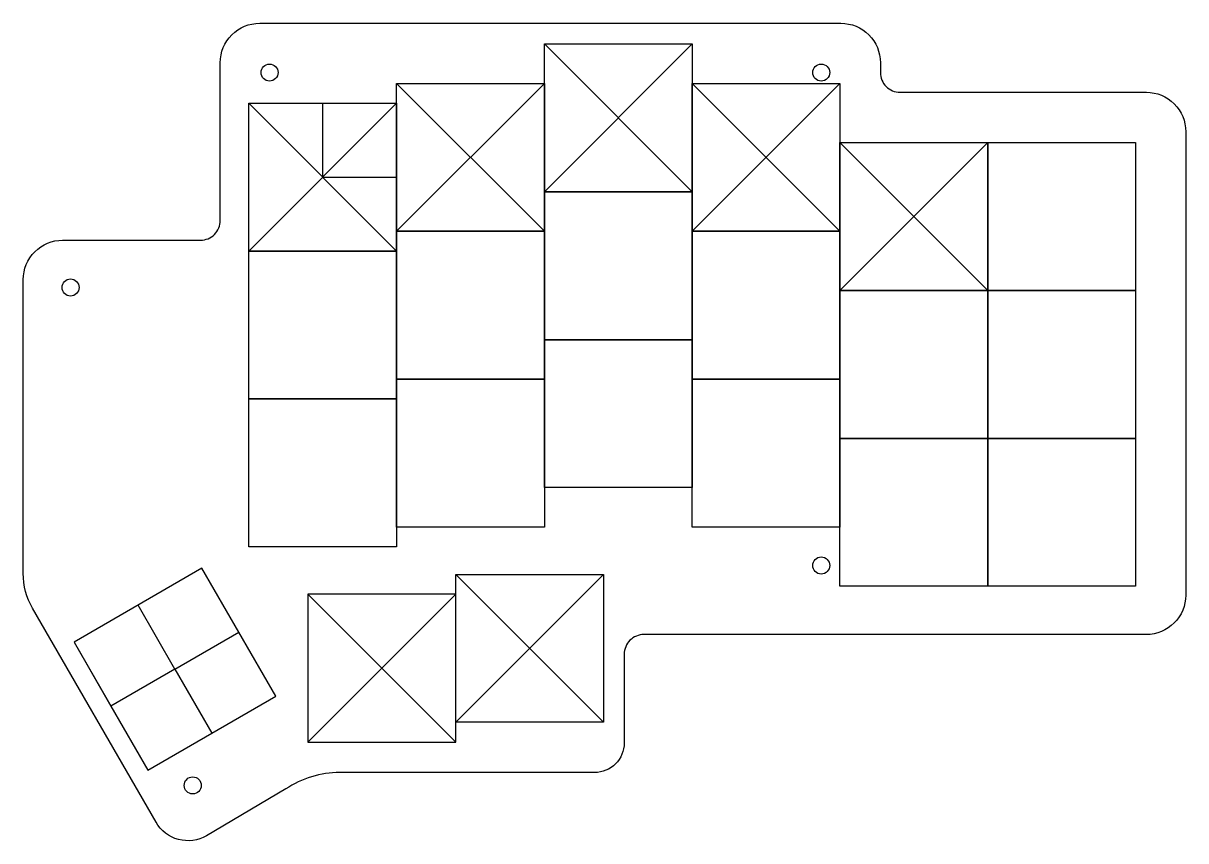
# Model space of a CAD drawing. Header units: inches. Extents: x 0.5 to 6.4, y -5 to -0.85.
import ezdxf

# ---------------------------------------------------------------- set-up
doc = ezdxf.new("R2010")
doc.units = ezdxf.units.IN
doc.layers.get('0').update_dxf_attribs({"linetype": 'CONTINUOUS'})

msp = doc.modelspace()

# ---------------------------------------------------------------- linework, layer by layer
for p, q in [((3.895, -1.705), (3.145, -0.955)), ((3.145, -1.705), (3.895, -0.955)), ((3.145, -1.905), (2.395, -1.155)), ((2.395, -1.905), (3.145, -1.155)), ((4.645, -1.905), (3.895, -1.155)), ((3.895, -1.905), (4.645, -1.155)), ((2.395, -2.005), (1.645, -1.255)), ((1.645, -2.005), (2.395, -1.255)), ((2.02, -1.63), (2.02, -1.255)), ((5.395, -2.205), (4.645, -1.455)), ((4.645, -2.205), (5.395, -1.455)), ((2.02, -1.63), (2.395, -1.63)), ((3.445, -4.395), (2.695, -3.645)), ((2.695, -4.395), (3.445, -3.645)), ((2.695, -3.745), (1.945, -4.495)), ((1.945, -3.745), (2.695, -4.495)), ((1.27, -4.1252), (1.0825, -3.8004)), ((1.27, -4.1252), (1.5947, -3.9377)), ((0.7577, -3.9879), (1.1327, -4.6374)), ((1.27, -4.1252), (0.9452, -4.3127)), ((1.27, -4.1252), (1.4575, -4.4499))]:
    msp.add_line(p, q)
msp.add_lwpolyline([(0.5, -3.64), (0.5, -2.15, -0.414214), (0.7, -1.95), (1.4, -1.95, 0.414214), (1.5, -1.85), (1.5, -1.05, -0.414214), (1.7, -0.85), (4.65, -0.85, -0.414214), (4.85, -1.05), (4.85, -1.1, 0.414214), (4.95, -1.2), (6.2, -1.2, -0.414214), (6.4, -1.4), (6.4, -3.75, -0.414214), (6.2, -3.95), (3.65, -3.95, 0.414214), (3.55, -4.05), (3.55, -4.5, -0.414214), (3.4, -4.65), (2.1068, -4.65, 0.148491), (1.8325, -4.7333), (1.43, -4.97, -0.419124), (1.1739, -4.9013), (0.547, -3.8168, -0.132888)], format="xyb", close=True)
for points in [[(3.895, -1.705), (3.145, -1.705), (3.145, -0.955), (3.895, -0.955)], [(3.145, -1.905), (2.395, -1.905), (2.395, -1.155), (3.145, -1.155)], [(4.645, -1.905), (3.895, -1.905), (3.895, -1.155), (4.645, -1.155)], [(2.395, -2.005), (1.645, -2.005), (1.645, -1.255), (2.395, -1.255)], [(1.645, -2.005), (1.645, -1.255), (2.395, -1.255), (2.395, -2.005)], [(5.395, -2.205), (4.645, -2.205), (4.645, -1.455), (5.395, -1.455)], [(5.395, -2.205), (5.395, -1.455), (6.145, -1.455), (6.145, -2.205)], [(3.145, -1.705), (3.895, -1.705), (3.895, -2.455), (3.145, -2.455)], [(2.395, -1.905), (3.145, -1.905), (3.145, -2.655), (2.395, -2.655)], [(3.895, -1.905), (4.645, -1.905), (4.645, -2.655), (3.895, -2.655)], [(1.645, -2.005), (2.395, -2.005), (2.395, -2.755), (1.645, -2.755)], [(4.645, -2.205), (5.395, -2.205), (5.395, -2.955), (4.645, -2.955)], [(5.395, -2.205), (6.145, -2.205), (6.145, -2.955), (5.395, -2.955)], [(3.145, -2.455), (3.895, -2.455), (3.895, -3.205), (3.145, -3.205)], [(2.395, -2.655), (3.145, -2.655), (3.145, -3.405), (2.395, -3.405)], [(3.895, -2.655), (4.645, -2.655), (4.645, -3.405), (3.895, -3.405)], [(1.645, -2.755), (2.395, -2.755), (2.395, -3.505), (1.645, -3.505)], [(4.645, -2.955), (5.395, -2.955), (5.395, -3.705), (4.645, -3.705)], [(5.395, -2.955), (6.145, -2.955), (6.145, -3.705), (5.395, -3.705)], [(0.9452, -4.3127), (1.1327, -4.6374), (1.7822, -4.2624), (1.4072, -3.6129), (0.7577, -3.9879)], [(3.445, -4.395), (2.695, -4.395), (2.695, -3.645), (3.445, -3.645)], [(2.695, -3.745), (1.945, -3.745), (1.945, -4.495), (2.695, -4.495)]]:
    msp.add_lwpolyline(points, close=True)
for centre in [(1.75, -1.1), (4.55, -1.1), (0.74, -2.19), (4.55, -3.6), (1.36, -4.715)]:
    msp.add_circle(centre, 0.0433)

doc.saveas('drawing.dxf')
